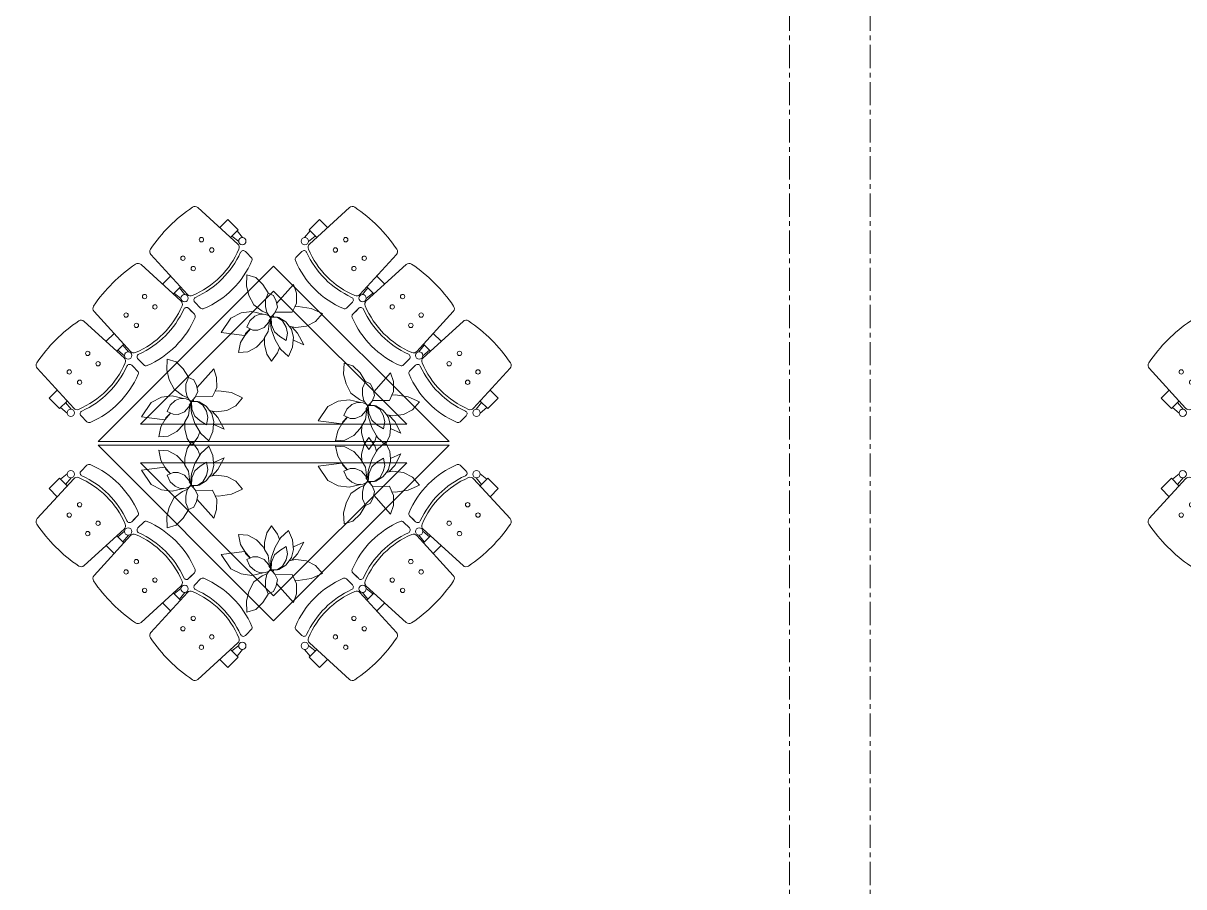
# Model space of a CAD drawing. Header units: millimetres. Extents: x 26027 to 581921, y 7230 to 233891.
# Drawn here: x 518756 to 526695, y 128656 to 134563 of the extents above; entities that cross this region are included whole.
import ezdxf

# ---------------------------------------------------------------- set-up
doc = ezdxf.new("R2010")
doc.units = ezdxf.units.MM
doc.header["$LTSCALE"] = 5
doc.linetypes.add('CENTER', pattern=[50.8, 31.75, -6.35, 6.35, -6.35])
doc.layers.get('0').update_dxf_attribs({"color": 252})
doc.layers.add('axes', color=252, linetype='Continuous')
doc.layers.add('Medical Equipment and Furniture', color=252, linetype='Continuous', lineweight=0)
doc.layers.add('VEGETACIÓN', color=252, linetype='Continuous', lineweight=5)

# ---------------------------------------------------------------- blocks, each defined once
blk = doc.blocks.new('S3-PROTO')
for p, q in [((-0.849, 0.4088), (-0.8552, 0.35)), ((-0.811, 0.4088), (-0.8048, 0.35)), ((-0.294, 0.4088), (-0.3002, 0.35)), ((-0.256, 0.4088), (-0.2498, 0.35)), ((0.256, 0.4054), (0.2498, 0.3466)), ((0.294, 0.4054), (0.3002, 0.3466)), ((0.811, 0.4088), (0.8048, 0.35)), ((0.849, 0.4088), (0.8552, 0.35)), ((-0.865, 0.35), (-0.791, 0.35)), ((-0.865, 0.35), (-0.865, 0.25)), ((-0.309, 0.35), (-0.241, 0.35)), ((0.241, 0.3466), (0.309, 0.3466)), ((0.865, 0.35), (0.791, 0.35)), ((0.865, 0.35), (0.865, 0.25)), ((-0.865, 0.25), (-0.7864, 0.25)), ((-0.3136, 0.25), (-0.2364, 0.25)), ((0.2364, 0.2466), (0.3136, 0.2466)), ((0.865, 0.25), (0.7864, 0.25))]:
    blk.add_line(p, q)
for points in [[(-0.305, 0.5218), (-0.305, 0.4895, -0.522832), (-0.332, 0.4708, 0.18), (-0.768, 0.4708, -0.522832), (-0.795, 0.4895), (-0.795, 0.5466, -0.306573), (-0.7824, 0.5652, -0.192782), (-0.3176, 0.5652, -0.306573), (-0.305, 0.5466), (-0.305, 0.5037)], [(0.245, 0.5218), (0.245, 0.4895, -0.522832), (0.218, 0.4708, 0.18), (-0.218, 0.4708, -0.522832), (-0.245, 0.4895), (-0.245, 0.5466, -0.306573), (-0.2324, 0.5652, -0.192782), (0.2324, 0.5652, -0.306573), (0.245, 0.5466), (0.245, 0.5037)], [(0.795, 0.5218), (0.795, 0.4895, -0.522832), (0.768, 0.4708, 0.18), (0.332, 0.4708, -0.522832), (0.305, 0.4895), (0.305, 0.5466, -0.306573), (0.3176, 0.5652, -0.192782), (0.7824, 0.5652, -0.306573), (0.795, 0.5466), (0.795, 0.5037)]]:
    blk.add_lwpolyline(points, format="xyb")
for points in [[(-0.7772, 0.0475, 0.346546), (-0.7529, 0.0194, 0.095695), (-0.3471, 0.0194, 0.346546), (-0.3228, 0.0475), (-0.306, 0.4173, 0.318973), (-0.3248, 0.4465, 0.193005), (-0.7752, 0.4465, 0.318973), (-0.794, 0.4173)], [(-0.2272, 0.0475, 0.346546), (-0.2029, 0.0194, 0.095695), (0.2029, 0.0194, 0.346546), (0.2272, 0.0475), (0.244, 0.4173, 0.318973), (0.2252, 0.4465, 0.193005), (-0.2252, 0.4465, 0.318973), (-0.244, 0.4173)], [(0.3228, 0.0475, 0.346546), (0.3471, 0.0194, 0.095695), (0.7529, 0.0194, 0.346546), (0.7772, 0.0475), (0.794, 0.4173, 0.318973), (0.7752, 0.4465, 0.193005), (0.3248, 0.4465, 0.318973), (0.306, 0.4173)]]:
    blk.add_lwpolyline(points, format="xyb", close=True)
for centre, radius in [((-0.83, 0.425), 0.025), ((-0.275, 0.425), 0.025), ((0.275, 0.4216), 0.025), ((0.83, 0.425), 0.025), ((-0.6396, 0.32), 0.015), ((-0.4604, 0.32), 0.015), ((-0.0896, 0.32), 0.015), ((0.0896, 0.32), 0.015), ((0.4604, 0.32), 0.015), ((0.6396, 0.32), 0.015), ((-0.6396, 0.22), 0.015), ((-0.4604, 0.22), 0.015), ((-0.0896, 0.22), 0.015), ((0.0896, 0.22), 0.015), ((0.4604, 0.22), 0.015), ((0.6396, 0.22), 0.015)]:
    blk.add_circle(centre, radius)
blk = doc.blocks.new('Plt-Matero-03')
at = {"layer": 'VEGETACIÓN', "color": 0, "linetype": 'Continuous'}
for points in [[(0.022, 0.069), (0.207, 0.148), (0.207, 0.219), (0.207, 0.267), (0.158, 0.374), (0.085, 0.454), (-0.006, 0.168)], [(-0.055, 0.014), (-0.122, 0.014), (-0.244, 0.041), (-0.342, 0.121), (-0.415, 0.214), (-0.464, 0.334), (-0.354, 0.347), (-0.244, 0.307), (-0.147, 0.241), (-0.144, 0.238)], [(0.011, 0.021), (0.03, 0.005), (0.043, 0.011), (0.048, 0.013), (0.085, 0.028), (0.182, 0.014), (0.241, -0.017), (0.27, -0.01), (0.317, 0.001), (0.426, 0.068), (0.5, 0.161), (0.536, 0.281), (0.39, 0.281), (0.243, 0.241), (0.207, 0.219), (0.207, 0.148), (0.022, 0.069)], [(-0.099, -0.015), (-0.098, -0.012), (-0.232, -0.039), (-0.342, -0.106), (-0.427, -0.212), (-0.464, -0.412), (-0.196, -0.332), (-0.195, -0.33), (-0.193, -0.306), (-0.168, -0.233)], [(-0.165, -0.233), (-0.195, -0.33), (-0.205, -0.426), (-0.18, -0.546), (-0.083, -0.493), (-0.01, -0.399), (0.027, -0.293), (0.03, -0.258), (0.039, -0.173), (0.003, -0.053), (0, -0.055)]]:
    blk.add_lwpolyline(points, dxfattribs=at)
for points in [[(-0.144, 0.239), (-0.078, 0.239), (-0.022, 0.191), (0.022, 0.13), (0.022, 0.057), (0, -0.015), (-0.067, 0.021), (-0.111, 0.082), (-0.144, 0.154)], [(0.03, 0.005), (0.005, -0.005), (0, -0.032), (0.061, -0.132), (0.146, -0.225), (0.237, -0.292), (0.256, -0.305), (0.378, -0.345), (0.378, -0.225), (0.35, -0.145), (0.341, -0.119), (0.28, -0.039), (0.241, -0.017), (0.182, 0.014), (0.085, 0.028), (0.048, 0.013), (0.043, 0.011)], [(0.278, -0.185), (0.256, -0.1), (0.211, -0.04), (0.144, 0.009), (0.067, 0.021), (0, -0.003), (0.044, -0.088), (0.111, -0.149), (0.189, -0.173)], [(0, -0.003), (-0.067, -0.003), (-0.133, -0.027), (-0.178, -0.076), (-0.211, -0.149), (-0.211, -0.233), (-0.133, -0.233), (-0.078, -0.209), (-0.022, -0.149), (0, -0.076)], [(-0.006, -0.058), (0.003, -0.053), (0.039, -0.173), (0.03, -0.258), (0.061, -0.332), (0.134, -0.425), (0.219, -0.479), (0.243, -0.359), (0.237, -0.292), (0.146, -0.225), (0.061, -0.132), (0, -0.032)], [(0.241, -0.017), (0.28, -0.039), (0.341, -0.119), (0.35, -0.145), (0.353, -0.146), (0.487, -0.146), (0.365, -0.052), (0.27, -0.01)]]:
    blk.add_lwpolyline(points, close=True, dxfattribs=at)

msp = doc.modelspace()

# ---------------------------------------------------------------- linework, layer by layer
at = {"layer": 'axes', "linetype": 'CENTER', "lineweight": 0}
for p, q in [((523998.8, 120285.6, 0), (523998.8, 205820.3, 0)), ((524548.8, 120285.6, 0), (524548.8, 205820.3, 0))]:
    msp.add_line(p, q, dxfattribs=at)
at = {"layer": 'Medical Equipment and Furniture', "elevation": 0}
for points in [[(519268.8, 131700.8), (521668.8, 131700.8), (520468.8, 132900.8)], [(519558.5, 131820.8), (521379.1, 131820.8), (520468.8, 132731.1)], [(519268.8, 131675.8), (521668.8, 131675.8), (520468.8, 130475.8)], [(519558.5, 131555.8), (521379.1, 131555.8), (520468.8, 130645.5)]]:
    msp.add_lwpolyline(points, close=True, dxfattribs=at)

# ---------------------------------------------------------------- block references
at = {"layer": 'Medical Equipment and Furniture'}
for name, p, xscale, yscale, zscale, rotation in [('S3-PROTO', (519367.3, 132785.6, 0), -999.9999999999999, 1000, 1000, 224.9999999998599), ('S3-PROTO', (521570.2, 132785.6, 0), 1000, 1000, 1000, 134.9999999998678), ('S3-PROTO', (526974.3, 132785.6, 0), -999.9999999999999, 1000, 1000, 224.9999999998599), ('Plt-Matero-03', (520452, 132556.1, 0), 579.6384670202342, 579.6384670202342, 579.6384670202342, 335.9025018336756), ('Plt-Matero-03', (519906.8, 131979.5, 0), 579.6384670202342, 579.6384670202342, 579.6384670202342, 335.9025018336756), ('Plt-Matero-03', (521116.8, 131952.1, 0), 579.6384670202342, 579.6384670202342, 579.6384670202342, 335.9025018336756), ('Plt-Matero-03', (519906.8, 131397.2, 0), -579.6384670202344, 579.6384670202345, 579.6384670202343, 204.0974981663244), ('Plt-Matero-03', (521116.8, 131424.6, 0), -579.6384670202344, 579.6384670202345, 579.6384670202343, 204.0974981663244), ('S3-PROTO', (519367.3, 130591, 0), 999.9999999999997, 999.9999999999997, 999.9999999999997, 315.0000000001401), ('S3-PROTO', (521570.2, 130591, 0), -1000, 1000, 1000, 45.00000000013206), ('S3-PROTO', (526974.3, 130591, 0), 999.9999999999997, 999.9999999999997, 999.9999999999997, 315.0000000001401), ('Plt-Matero-03', (520452, 130820.5, 0), -579.6384670202344, 579.6384670202345, 579.6384670202343, 204.0974981663244)]:
    msp.add_blockref(name, p, dxfattribs=dict(at, xscale=xscale, yscale=yscale, zscale=zscale, rotation=rotation))

doc.saveas('drawing.dxf')
